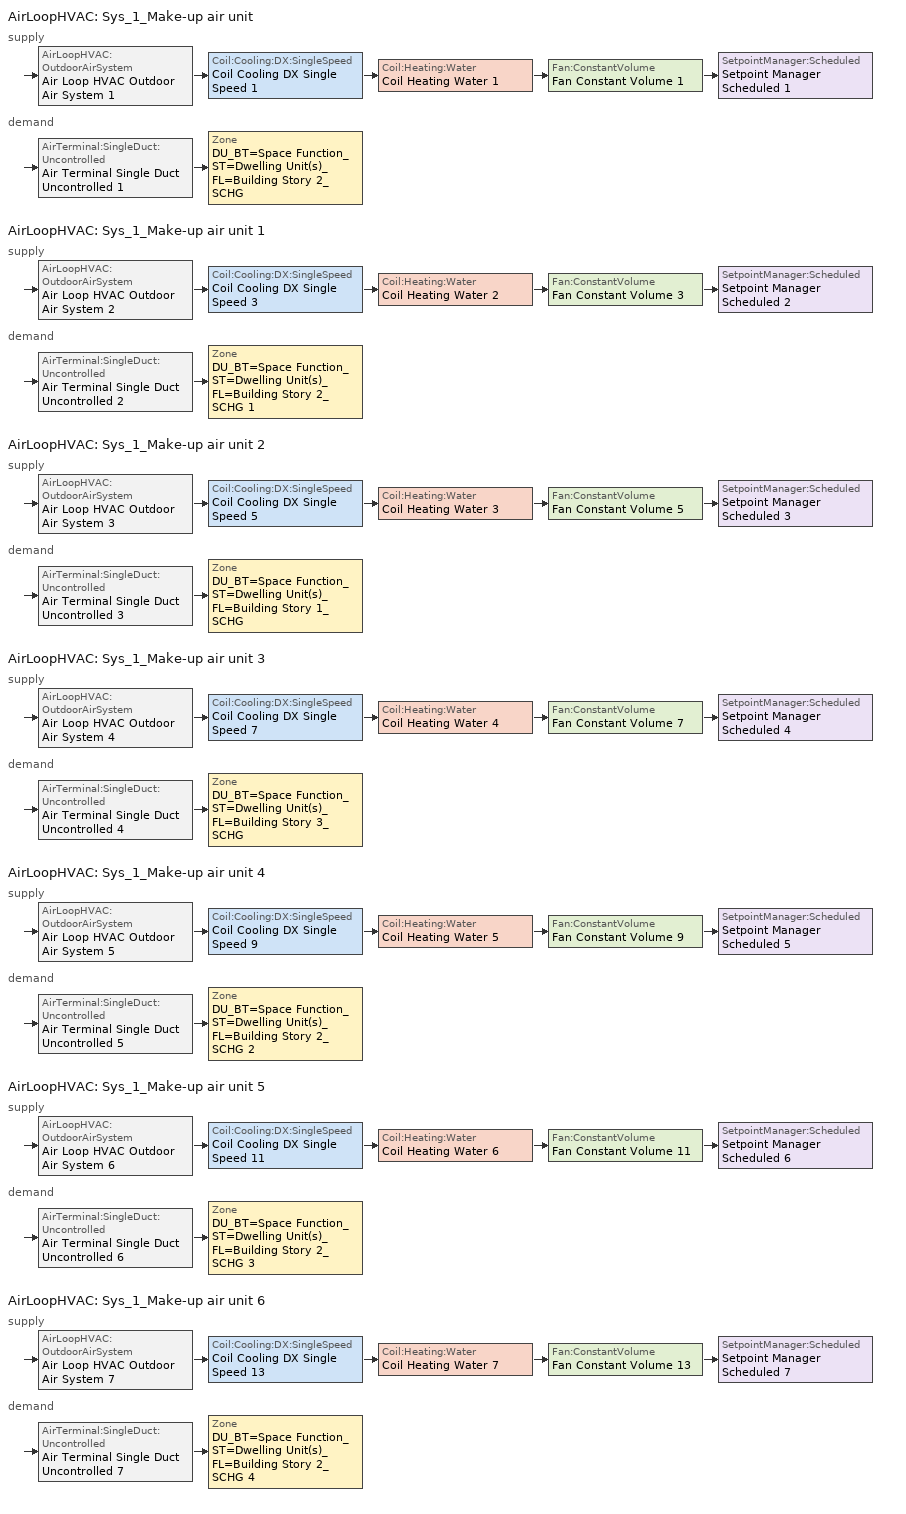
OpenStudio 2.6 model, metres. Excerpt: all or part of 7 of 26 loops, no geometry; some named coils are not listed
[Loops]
AirLoopHVAC 'Sys_1_Make-up air unit'
 supply: AirLoopHVAC:OutdoorAirSystem 'Air Loop HVAC Outdoor Air System 1' > Coil:Cooling:DX:SingleSpeed 'Coil Cooling DX Single Speed 1' > Coil:Heating:Water 'Coil Heating Water 1' > Fan:ConstantVolume 'Fan Constant Volume 1' > SetpointManager:Scheduled 'Setpoint Manager Scheduled 1'
 demand: AirTerminal:SingleDuct:Uncontrolled 'Air Terminal Single Duct Uncontrolled 1' > Zone 'DU_BT=Space Function_ST=Dwelling Unit(s)_FL=Building Story 2_SCHG'
AirLoopHVAC 'Sys_1_Make-up air unit 1'
 supply: AirLoopHVAC:OutdoorAirSystem 'Air Loop HVAC Outdoor Air System 2' > Coil:Cooling:DX:SingleSpeed 'Coil Cooling DX Single Speed 3' > Coil:Heating:Water 'Coil Heating Water 2' > Fan:ConstantVolume 'Fan Constant Volume 3' > SetpointManager:Scheduled 'Setpoint Manager Scheduled 2'
 demand: AirTerminal:SingleDuct:Uncontrolled 'Air Terminal Single Duct Uncontrolled 2' > Zone 'DU_BT=Space Function_ST=Dwelling Unit(s)_FL=Building Story 2_SCHG 1'
AirLoopHVAC 'Sys_1_Make-up air unit 2'
 supply: AirLoopHVAC:OutdoorAirSystem 'Air Loop HVAC Outdoor Air System 3' > Coil:Cooling:DX:SingleSpeed 'Coil Cooling DX Single Speed 5' > Coil:Heating:Water 'Coil Heating Water 3' > Fan:ConstantVolume 'Fan Constant Volume 5' > SetpointManager:Scheduled 'Setpoint Manager Scheduled 3'
 demand: AirTerminal:SingleDuct:Uncontrolled 'Air Terminal Single Duct Uncontrolled 3' > Zone 'DU_BT=Space Function_ST=Dwelling Unit(s)_FL=Building Story 1_SCHG'
AirLoopHVAC 'Sys_1_Make-up air unit 3'
 supply: AirLoopHVAC:OutdoorAirSystem 'Air Loop HVAC Outdoor Air System 4' > Coil:Cooling:DX:SingleSpeed 'Coil Cooling DX Single Speed 7' > Coil:Heating:Water 'Coil Heating Water 4' > Fan:ConstantVolume 'Fan Constant Volume 7' > SetpointManager:Scheduled 'Setpoint Manager Scheduled 4'
 demand: AirTerminal:SingleDuct:Uncontrolled 'Air Terminal Single Duct Uncontrolled 4' > Zone 'DU_BT=Space Function_ST=Dwelling Unit(s)_FL=Building Story 3_SCHG'
AirLoopHVAC 'Sys_1_Make-up air unit 4'
 supply: AirLoopHVAC:OutdoorAirSystem 'Air Loop HVAC Outdoor Air System 5' > Coil:Cooling:DX:SingleSpeed 'Coil Cooling DX Single Speed 9' > Coil:Heating:Water 'Coil Heating Water 5' > Fan:ConstantVolume 'Fan Constant Volume 9' > SetpointManager:Scheduled 'Setpoint Manager Scheduled 5'
 demand: AirTerminal:SingleDuct:Uncontrolled 'Air Terminal Single Duct Uncontrolled 5' > Zone 'DU_BT=Space Function_ST=Dwelling Unit(s)_FL=Building Story 2_SCHG 2'
AirLoopHVAC 'Sys_1_Make-up air unit 5'
 supply: AirLoopHVAC:OutdoorAirSystem 'Air Loop HVAC Outdoor Air System 6' > Coil:Cooling:DX:SingleSpeed 'Coil Cooling DX Single Speed 11' > Coil:Heating:Water 'Coil Heating Water 6' > Fan:ConstantVolume 'Fan Constant Volume 11' > SetpointManager:Scheduled 'Setpoint Manager Scheduled 6'
 demand: AirTerminal:SingleDuct:Uncontrolled 'Air Terminal Single Duct Uncontrolled 6' > Zone 'DU_BT=Space Function_ST=Dwelling Unit(s)_FL=Building Story 2_SCHG 3'
AirLoopHVAC 'Sys_1_Make-up air unit 6'
 supply: AirLoopHVAC:OutdoorAirSystem 'Air Loop HVAC Outdoor Air System 7' > Coil:Cooling:DX:SingleSpeed 'Coil Cooling DX Single Speed 13' > Coil:Heating:Water 'Coil Heating Water 7' > Fan:ConstantVolume 'Fan Constant Volume 13' > SetpointManager:Scheduled 'Setpoint Manager Scheduled 7'
 demand: AirTerminal:SingleDuct:Uncontrolled 'Air Terminal Single Duct Uncontrolled 7' > Zone 'DU_BT=Space Function_ST=Dwelling Unit(s)_FL=Building Story 2_SCHG 4'
[Sizing:Zone] Zone Cooling Design Supply Air Temperature Input Method=SupplyAirTemperature; Zone Cooling Design Supply Air Temperature {C}=13; Zone Cooling Design Supply Air Temperature Difference {deltaC}=11.11; Zone Heating Design Supply Air Temperature Input Method=SupplyAirTemperature; Zone Heating Design Supply Air Temperature {C}=43; Zone Heating Design Supply Air Temperature Difference {deltaC}=11.11; Zone Cooling Design Supply Air Humidity Ratio {kg-H2O/kg-air}=0.0085; Zone Heating Design Supply Air Humidity Ratio {kg-H2O/kg-air}=0.008; Zone Heating Sizing Factor=1.3; Zone Cooling Sizing Factor=1.1; Cooling Design Air Flow Method=DesignDay; Heating Design Air Flow Method=DesignDay; Account for Dedicated Outdoor Air System=No; Dedicated Outdoor Air System Control Strategy=NeutralSupplyAir; Dedicated Outdoor Air Low Setpoint Temperature for Design {C}=autosize; Dedicated Outdoor Air High Setpoint Temperature for Design {C}=autosize
DU_BT=Space Function_ST=Dwelling Unit(s)_FL=Building Story 2_SCHG; DU_BT=Space Function_ST=Dwelling Unit(s)_FL=Building Story 2_SCHG 1; DU_BT=Space Function_ST=Dwelling Unit(s)_FL=Building Story 1_SCHG; DU_BT=Space Function_ST=Dwelling Unit(s)_FL=Building Story 3_SCHG; DU_BT=Space Function_ST=Dwelling Unit(s)_FL=Building Story 2_SCHG 2; DU_BT=Space Function_ST=Dwelling Unit(s)_FL=Building Story 2_SCHG 3; DU_BT=Space Function_ST=Dwelling Unit(s)_FL=Building Story 2_SCHG 4
[Zone equipment]
DU_BT=Space Function_ST=Dwelling Unit(s)_FL=Building Story 2_SCHG: DU_BT=Space Function_ST=Dwelling Unit(s)_FL=Building Story 2_SCHG PTAC, Zone HVAC Baseboard Convective Water 1, Air Terminal Single Duct Uncontrolled 1
DU_BT=Space Function_ST=Dwelling Unit(s)_FL=Building Story 2_SCHG 1: DU_BT=Space Function_ST=Dwelling Unit(s)_FL=Building Story 2_SCHG 1 PTAC, Zone HVAC Baseboard Convective Water 2, Air Terminal Single Duct Uncontrolled 2
DU_BT=Space Function_ST=Dwelling Unit(s)_FL=Building Story 1_SCHG: DU_BT=Space Function_ST=Dwelling Unit(s)_FL=Building Story 1_SCHG PTAC, Zone HVAC Baseboard Convective Water 3, Air Terminal Single Duct Uncontrolled 3
DU_BT=Space Function_ST=Dwelling Unit(s)_FL=Building Story 3_SCHG: DU_BT=Space Function_ST=Dwelling Unit(s)_FL=Building Story 3_SCHG PTAC, Zone HVAC Baseboard Convective Water 4, Air Terminal Single Duct Uncontrolled 4
DU_BT=Space Function_ST=Dwelling Unit(s)_FL=Building Story 2_SCHG 2: DU_BT=Space Function_ST=Dwelling Unit(s)_FL=Building Story 2_SCHG 2 PTAC, Zone HVAC Baseboard Convective Water 5, Air Terminal Single Duct Uncontrolled 5
DU_BT=Space Function_ST=Dwelling Unit(s)_FL=Building Story 2_SCHG 3: DU_BT=Space Function_ST=Dwelling Unit(s)_FL=Building Story 2_SCHG 3 PTAC, Zone HVAC Baseboard Convective Water 6, Air Terminal Single Duct Uncontrolled 6
DU_BT=Space Function_ST=Dwelling Unit(s)_FL=Building Story 2_SCHG 4: DU_BT=Space Function_ST=Dwelling Unit(s)_FL=Building Story 2_SCHG 4 PTAC, Zone HVAC Baseboard Convective Water 7, Air Terminal Single Duct Uncontrolled 7
[AirLoopHVAC] Availability Schedule=Always On Discrete; Design Supply Air Flow Rate {m3/s}=AutoSize
Sys_1_Make-up air unit; Sys_1_Make-up air unit 1; Sys_1_Make-up air unit 2; Sys_1_Make-up air unit 3; Sys_1_Make-up air unit 4; Sys_1_Make-up air unit 5; Sys_1_Make-up air unit 6
[Sizing:System] Type of Load to Size On=VentilationRequirement; Design Outdoor Air Flow Rate {m3/s}=Autosize; Minimum System Air Flow Ratio=1; Preheat Design Temperature {C}=7; Preheat Design Humidity Ratio {kg-H2O/kg-Air}=0.008; Precool Design Temperature {C}=13; Precool Design Humidity Ratio {kg-H2O/kg-Air}=0.008; Central Cooling Design Supply Air Temperature {C}=13; Central Heating Design Supply Air Temperature {C}=43; Sizing Option=NonCoincident; 100% Outdoor Air in Cooling=Yes; 100% Outdoor Air in Heating=Yes; Central Cooling Design Supply Air Humidity Ratio {kg-H2O/kg-Air}=0.0085; Central Heating Design Supply Air Humidity Ratio {kg-H2O/kg-Air}=0.008; Cooling Design Air Flow Method=DesignDay; Cooling Design Air Flow Rate {m3/s}=0; Heating Design Air Flow Method=DesignDay; Heating Design Air Flow Rate {m3/s}=0; System Outdoor Air Method=ZoneSum; Zone Maximum Outdoor Air Fraction=1; Cooling Supply Air Flow Rate Per Floor Area {m3/s-m2}=0.00996765; Cooling Fraction of Autosized Cooling Supply Air Flow Rate=1; Cooling Supply Air Flow Rate Per Unit Cooling Capacity {m3/s-W}=3.94755e-05; Heating Supply Air Flow Rate Per Floor Area {m3/s-m2}=0.00996765; Heating Fraction of Autosized Heating Supply Air Flow Rate=1; Heating Fraction of Autosized Cooling Supply Air Flow Rate=1; Heating Supply Air Flow Rate Per Unit Heating Capacity {m3/s-W}=3.15882e-05; Cooling Design Capacity Method=CoolingDesignCapacity; Cooling Design Capacity {W}=autosize; Cooling Design Capacity Per Floor Area {W/m2}=234.7; Fraction of Autosized Cooling Design Capacity=1; Heating Design Capacity Method=HeatingDesignCapacity; Heating Design Capacity {W}=autosize; Heating Design Capacity Per Floor Area {W/m2}=157; Fraction of Autosized Heating Design Capacity=1; Central Cooling Capacity Control Method=OnOff
Sys_1_Make-up air unit; Sys_1_Make-up air unit 1; Sys_1_Make-up air unit 2; Sys_1_Make-up air unit 3; Sys_1_Make-up air unit 4; Sys_1_Make-up air unit 5; Sys_1_Make-up air unit 6
[Fan:ConstantVolume] Availability Schedule=Always On Discrete; Maximum Flow Rate {m3/s}=AutoSize
Name | Pressure Rise {Pa}
Fan Constant Volume 1; Fan Constant Volume 3; Fan Constant Volume 5; Fan Constant Volume 7; Fan Constant Volume 9; Fan Constant Volume 11; Fan Constant Volume 13
Fan Constant Volume 2; Fan Constant Volume 4; Fan Constant Volume 6; Fan Constant Volume 8; Fan Constant Volume 10; Fan Constant Volume 12; Fan Constant Volume 14 | 640
[Coil:Cooling:DX:SingleSpeed] Availability Schedule=Always On Discrete; Rated Total Cooling Capacity {W}=autosize; Rated Sensible Heat Ratio=autosize; Rated COP {W/W}=3; Rated Air Flow Rate {m3/s}=autosize; Rated Evaporator Fan Power Per Volume Flow Rate {W/(m3/s)}=773.3; Condenser Type=AirCooled; Evaporative Condenser Effectiveness=0; Evaporative Condenser Air Flow Rate {m3/s}=Autosize; Evaporative Condenser Pump Rated Power Consumption {W}=Autosize; Crankcase Heater Capacity {W}=0; Maximum Outdoor Dry-Bulb Temperature for Crankcase Heater Operation {C}=0; Basin Heater Capacity {W/K}=0; Basin Heater Setpoint Temperature {C}=10
Name | Total Cooling Capacity Function of Temperature Curve | Total Cooling Capacity Function of Flow Fraction Curve | Energy Input Ratio Function of Temperature Curve | Energy Input Ratio Function of Flow Fraction Curve | Part Load Fraction Correlation Curve
Coil Cooling DX Single Speed 1 | Curve Biquadratic 1 | Curve Quadratic 1 | Curve Biquadratic 2 | Curve Quadratic 2 | Curve Cubic 1
Coil Cooling DX Single Speed 2 | Curve Biquadratic 3 | Curve Quadratic 3 | Curve Biquadratic 4 | Curve Quadratic 4 | Curve Cubic 2
Coil Cooling DX Single Speed 3 | Curve Biquadratic 5 | Curve Quadratic 5 | Curve Biquadratic 6 | Curve Quadratic 6 | Curve Cubic 3
Coil Cooling DX Single Speed 4 | Curve Biquadratic 7 | Curve Quadratic 7 | Curve Biquadratic 8 | Curve Quadratic 8 | Curve Cubic 4
Coil Cooling DX Single Speed 5 | Curve Biquadratic 9 | Curve Quadratic 9 | Curve Biquadratic 10 | Curve Quadratic 10 | Curve Cubic 5
Coil Cooling DX Single Speed 6 | Curve Biquadratic 11 | Curve Quadratic 11 | Curve Biquadratic 12 | Curve Quadratic 12 | Curve Cubic 6
Coil Cooling DX Single Speed 7 | Curve Biquadratic 13 | Curve Quadratic 13 | Curve Biquadratic 14 | Curve Quadratic 14 | Curve Cubic 7
Coil Cooling DX Single Speed 8 | Curve Biquadratic 15 | Curve Quadratic 15 | Curve Biquadratic 16 | Curve Quadratic 16 | Curve Cubic 8
Coil Cooling DX Single Speed 9 | Curve Biquadratic 17 | Curve Quadratic 17 | Curve Biquadratic 18 | Curve Quadratic 18 | Curve Cubic 9
Coil Cooling DX Single Speed 10 | Curve Biquadratic 19 | Curve Quadratic 19 | Curve Biquadratic 20 | Curve Quadratic 20 | Curve Cubic 10
Coil Cooling DX Single Speed 11 | Curve Biquadratic 21 | Curve Quadratic 21 | Curve Biquadratic 22 | Curve Quadratic 22 | Curve Cubic 11
Coil Cooling DX Single Speed 12 | Curve Biquadratic 23 | Curve Quadratic 23 | Curve Biquadratic 24 | Curve Quadratic 24 | Curve Cubic 12
Coil Cooling DX Single Speed 13 | Curve Biquadratic 25 | Curve Quadratic 25 | Curve Biquadratic 26 | Curve Quadratic 26 | Curve Cubic 13
Coil Cooling DX Single Speed 14 | Curve Biquadratic 27 | Curve Quadratic 27 | Curve Biquadratic 28 | Curve Quadratic 28 | Curve Cubic 14
[Controller:OutdoorAir] Minimum Outdoor Air Flow Rate {m3/s}=autosize; Maximum Outdoor Air Flow Rate {m3/s}=Autosize; Economizer Control Type=NoEconomizer; Economizer Control Action Type=ModulateFlow; Economizer Maximum Limit Dry-Bulb Temperature {C}=28; Economizer Maximum Limit Enthalpy {J/kg}=64000; Economizer Minimum Limit Dry-Bulb Temperature {C}=-100; Lockout Type=NoLockout; Minimum Limit Type=FixedMinimum; High Humidity Control=No; Heat Recovery Bypass Control Type=BypassWhenWithinEconomizerLimits
Name | Controller Mechanical Ventilation
Controller Outdoor Air 1 | Controller Mechanical Ventilation 1
Controller Outdoor Air 2 | Controller Mechanical Ventilation 2
Controller Outdoor Air 3 | Controller Mechanical Ventilation 3
Controller Outdoor Air 4 | Controller Mechanical Ventilation 4
Controller Outdoor Air 5 | Controller Mechanical Ventilation 5
Controller Outdoor Air 6 | Controller Mechanical Ventilation 6
Controller Outdoor Air 7 | Controller Mechanical Ventilation 7
[Controller:MechanicalVentilation] Availability Schedule=Always On Discrete; System Outdoor Air Method=ZoneSum
Controller Mechanical Ventilation 1; Controller Mechanical Ventilation 2; Controller Mechanical Ventilation 3; Controller Mechanical Ventilation 4; Controller Mechanical Ventilation 5; Controller Mechanical Ventilation 6; Controller Mechanical Ventilation 7
[AirLoopHVAC:OutdoorAirSystem]
Name | Controller
Air Loop HVAC Outdoor Air System 1 | Controller Outdoor Air 1
Air Loop HVAC Outdoor Air System 2 | Controller Outdoor Air 2
Air Loop HVAC Outdoor Air System 3 | Controller Outdoor Air 3
Air Loop HVAC Outdoor Air System 4 | Controller Outdoor Air 4
Air Loop HVAC Outdoor Air System 5 | Controller Outdoor Air 5
Air Loop HVAC Outdoor Air System 6 | Controller Outdoor Air 6
Air Loop HVAC Outdoor Air System 7 | Controller Outdoor Air 7
[SetpointManager:Scheduled] Control Variable=Temperature
Name | Schedule
Setpoint Manager Scheduled 1 | Makeup-Air Unit Supply Air Temp
Setpoint Manager Scheduled 2 | Makeup-Air Unit Supply Air Temp 1
Setpoint Manager Scheduled 3 | Makeup-Air Unit Supply Air Temp 2
Setpoint Manager Scheduled 4 | Makeup-Air Unit Supply Air Temp 3
Setpoint Manager Scheduled 5 | Makeup-Air Unit Supply Air Temp 4
Setpoint Manager Scheduled 6 | Makeup-Air Unit Supply Air Temp 5
Setpoint Manager Scheduled 7 | Makeup-Air Unit Supply Air Temp 6
[Coil:Heating:Electric] Availability Schedule=Always Off Discrete
Coil Heating Electric 1; Coil Heating Electric 2; Coil Heating Electric 3; Coil Heating Electric 4; Coil Heating Electric 5; Coil Heating Electric 6; Coil Heating Electric 7
[ZoneHVAC:PackagedTerminalAirConditioner] Availability Schedule=Always On Discrete; Supply Air Flow Rate During Cooling Operation {m3/s}=Autosize; Supply Air Flow Rate During Heating Operation {m3/s}=Autosize; Supply Air Flow Rate When No Cooling or Heating is Needed {m3/s}=Autosize; Outdoor Air Flow Rate During Cooling Operation {m3/s}=Autosize; Outdoor Air Flow Rate During Heating Operation {m3/s}=Autosize; Outdoor Air Flow Rate When No Cooling or Heating is Needed {m3/s}=Autosize; Fan Placement=DrawThrough
Name | Supply Air Fan | Heating Coil | Cooling Coil
DU_BT=Space Function_ST=Dwelling Unit(s)_FL=Building Story 2_SCHG PTAC | Fan Constant Volume 2 | Coil Heating Electric 1 | Coil Cooling DX Single Speed 2
DU_BT=Space Function_ST=Dwelling Unit(s)_FL=Building Story 2_SCHG 1 PTAC | Fan Constant Volume 4 | Coil Heating Electric 2 | Coil Cooling DX Single Speed 4
DU_BT=Space Function_ST=Dwelling Unit(s)_FL=Building Story 1_SCHG PTAC | Fan Constant Volume 6 | Coil Heating Electric 3 | Coil Cooling DX Single Speed 6
DU_BT=Space Function_ST=Dwelling Unit(s)_FL=Building Story 3_SCHG PTAC | Fan Constant Volume 8 | Coil Heating Electric 4 | Coil Cooling DX Single Speed 8
DU_BT=Space Function_ST=Dwelling Unit(s)_FL=Building Story 2_SCHG 2 PTAC | Fan Constant Volume 10 | Coil Heating Electric 5 | Coil Cooling DX Single Speed 10
DU_BT=Space Function_ST=Dwelling Unit(s)_FL=Building Story 2_SCHG 3 PTAC | Fan Constant Volume 12 | Coil Heating Electric 6 | Coil Cooling DX Single Speed 12
DU_BT=Space Function_ST=Dwelling Unit(s)_FL=Building Story 2_SCHG 4 PTAC | Fan Constant Volume 14 | Coil Heating Electric 7 | Coil Cooling DX Single Speed 14
[AirTerminal:SingleDuct:Uncontrolled] Availability Schedule=Always On Discrete; Maximum Air Flow Rate {m3/s}=AutoSize
Air Terminal Single Duct Uncontrolled 1; Air Terminal Single Duct Uncontrolled 2; Air Terminal Single Duct Uncontrolled 3; Air Terminal Single Duct Uncontrolled 4; Air Terminal Single Duct Uncontrolled 5; Air Terminal Single Duct Uncontrolled 6; Air Terminal Single Duct Uncontrolled 7
[Schedule:Ruleset]
Name | Default Day Schedule
Makeup-Air Unit Supply Air Temp | Makeup Air Unit Supply Air Temp Default
Makeup-Air Unit Supply Air Temp 1 | Makeup Air Unit Supply Air Temp Default 1
Makeup-Air Unit Supply Air Temp 2 | Makeup Air Unit Supply Air Temp Default 2
Makeup-Air Unit Supply Air Temp 3 | Makeup Air Unit Supply Air Temp Default 3
Makeup-Air Unit Supply Air Temp 4 | Makeup Air Unit Supply Air Temp Default 4
Makeup-Air Unit Supply Air Temp 5 | Makeup Air Unit Supply Air Temp Default 5
Makeup-Air Unit Supply Air Temp 6 | Makeup Air Unit Supply Air Temp Default 6
[Schedule:Day]
Makeup Air Unit Supply Air Temp Default; Makeup Air Unit Supply Air Temp Default 1; Makeup Air Unit Supply Air Temp Default 2; Makeup Air Unit Supply Air Temp Default 3; Makeup Air Unit Supply Air Temp Default 4; Makeup Air Unit Supply Air Temp Default 5; Makeup Air Unit Supply Air Temp Default 6: 24, 0, 20
[Schedule:Constant]
Name | Value
Always On Discrete | 1
Always Off Discrete | 0
[Curve:Biquadratic] Minimum Value of x=13; Maximum Value of x=24; Minimum Value of y=24; Maximum Value of y=46
Name | Coefficient1 Constant | Coefficient2 x | Coefficient3 x**2 | Coefficient4 y | Coefficient5 y**2 | Coefficient6 x*y
Curve Biquadratic 1; Curve Biquadratic 3; Curve Biquadratic 5; Curve Biquadratic 7; Curve Biquadratic 9; Curve Biquadratic 11; Curve Biquadratic 13; Curve Biquadratic 15; Curve Biquadratic 17; Curve Biquadratic 19; Curve Biquadratic 21; Curve Biquadratic 23; Curve Biquadratic 25; Curve Biquadratic 27 | 0.867905 | 0.0142459 | 0.000554364 | -0.00755748 | 3.3048e-05 | -0.000191808
Curve Biquadratic 2; Curve Biquadratic 4; Curve Biquadratic 6; Curve Biquadratic 8; Curve Biquadratic 10; Curve Biquadratic 12; Curve Biquadratic 14; Curve Biquadratic 16; Curve Biquadratic 18; Curve Biquadratic 20; Curve Biquadratic 22; Curve Biquadratic 24; Curve Biquadratic 26; Curve Biquadratic 28 | 0.116936 | 0.0284933 | -0.000411156 | 0.0214108 | 0.000161028 | -0.000679104
[Curve:Quadratic] Coefficient1 Constant=1; Coefficient2 x=0; Coefficient3 x**2=0; Minimum Value of x=0; Maximum Value of x=1
Curve Quadratic 1; Curve Quadratic 2; Curve Quadratic 3; Curve Quadratic 4; Curve Quadratic 5; Curve Quadratic 6; Curve Quadratic 7; Curve Quadratic 8; Curve Quadratic 9; Curve Quadratic 10; Curve Quadratic 11; Curve Quadratic 12; Curve Quadratic 13; Curve Quadratic 14; Curve Quadratic 15; Curve Quadratic 16; Curve Quadratic 17; Curve Quadratic 18; Curve Quadratic 19; Curve Quadratic 20; Curve Quadratic 21; Curve Quadratic 22; Curve Quadratic 23; Curve Quadratic 24; Curve Quadratic 25; Curve Quadratic 26; Curve Quadratic 27; Curve Quadratic 28
[Curve:Cubic] Coefficient1 Constant=0.0277; Coefficient2 x=4.9151; Coefficient3 x**2=-8.184; Coefficient4 x**3=4.2702; Minimum Value of x=0.7; Maximum Value of x=1
Curve Cubic 1; Curve Cubic 2; Curve Cubic 3; Curve Cubic 4; Curve Cubic 5; Curve Cubic 6; Curve Cubic 7; Curve Cubic 8; Curve Cubic 9; Curve Cubic 10; Curve Cubic 11; Curve Cubic 12; Curve Cubic 13; Curve Cubic 14
